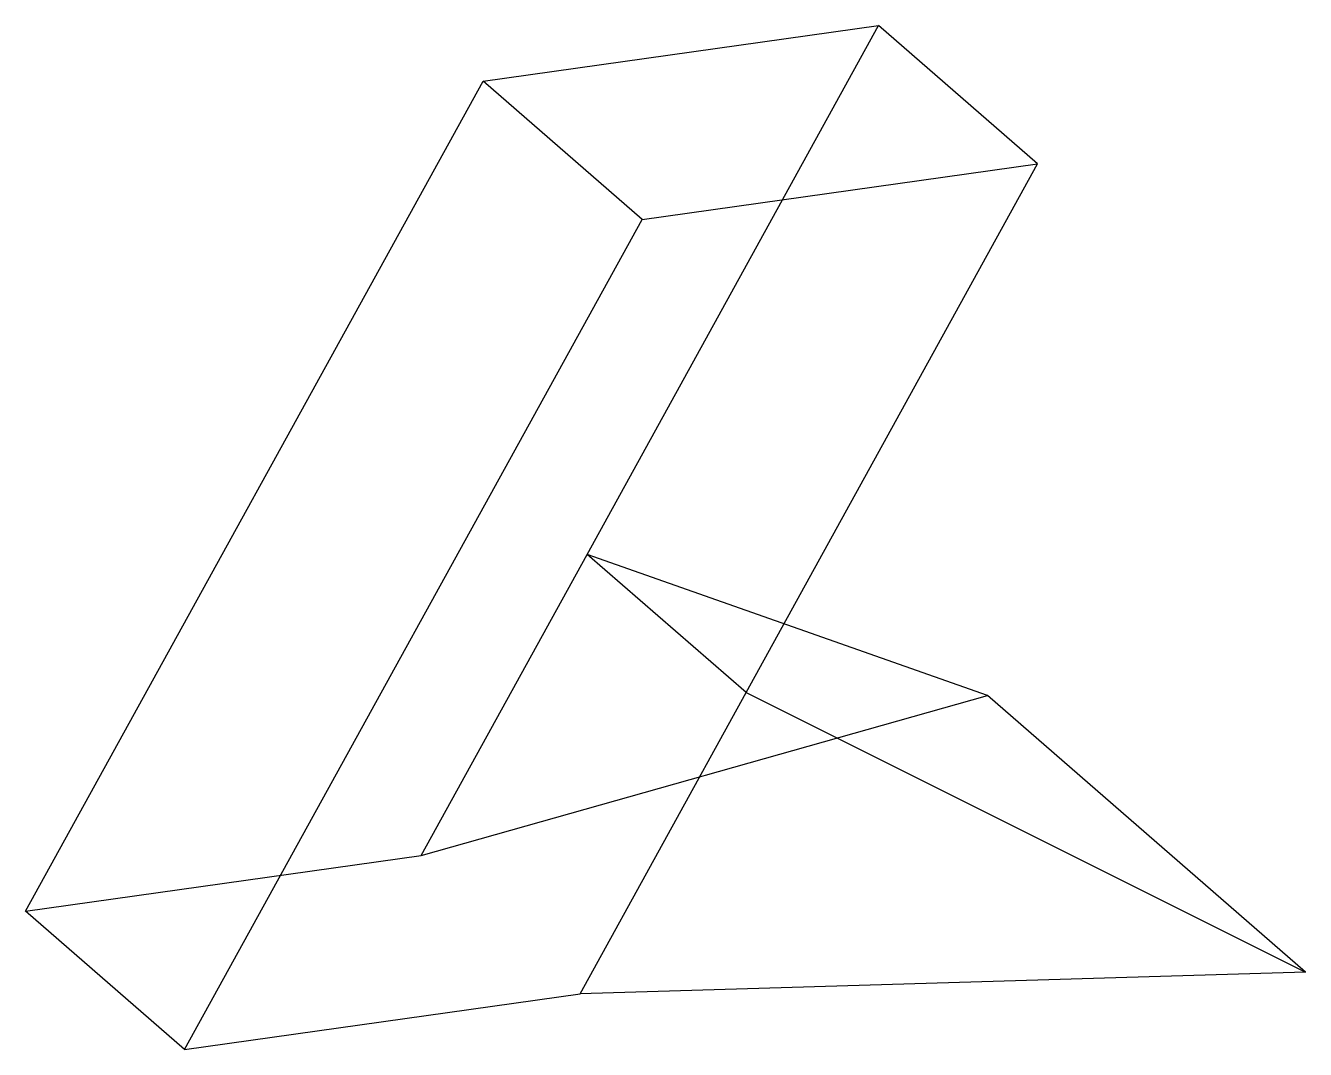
# Model space of a CAD drawing. Extents: x 46.9 to 107, y 71 to 119.
import ezdxf

# ---------------------------------------------------------------- set-up
doc = ezdxf.new("R2010")
doc.units = 0
doc.layers.get('0').update_dxf_attribs({"linetype": 'CONTINUOUS'})
for name, color, linetype in [('1', 7, 'CONTINUOUS'), ('RESULTADO', 7, 'CONTINUOUS'), ('TRAZOS', 7, 'CONTINUOUS')]:
    doc.layers.add(name, color=color, linetype=linetype)

msp = doc.modelspace()

# ---------------------------------------------------------------- linework, layer by layer
at = {"color": 7, "linetype": 'CONTINUOUS'}
msp.add_line((92.0347, 87.6001), (73.2536, 94.2265), dxfattribs=at)
at = {"layer": '1', "color": 7, "linetype": 'CONTINUOUS'}
for p, q in [((73.2536, 94.2265), (86.9308, 119.0308)), ((80.7148, 87.7406), (94.392, 112.5449))]:
    msp.add_line(p, q, dxfattribs=at)
at = {"layer": 'RESULTADO', "color": 7, "linetype": 'CONTINUOUS'}
for p, q in [((68.3747, 116.423), (86.9308, 119.0308)), ((94.392, 112.5449), (86.9308, 119.0308)), ((46.9071, 77.4905), (68.3747, 116.423)), ((75.8359, 109.937), (68.3747, 116.423)), ((75.8359, 109.937), (94.392, 112.5449)), ((54.3683, 71.0046), (75.8359, 109.937)), ((72.9245, 73.6125), (80.7148, 87.7406)), ((80.7148, 87.7406), (106.9572, 74.6282)), ((106.9572, 74.6282), (92.0347, 87.6001)), ((54.3683, 71.0046), (46.9071, 77.4905)), ((106.9572, 74.6282), (72.9245, 73.6125)), ((54.3683, 71.0046), (72.9245, 73.6125))]:
    msp.add_line(p, q, dxfattribs=at)
at = {"layer": 'TRAZOS', "color": 7, "linetype": 'CONTINUOUS'}
for p, q in [((65.4633, 80.0984), (73.2536, 94.2265)), ((80.7148, 87.7406), (73.2536, 94.2265)), ((65.4633, 80.0984), (92.0347, 87.6001)), ((46.9071, 77.4905), (65.4633, 80.0984))]:
    msp.add_line(p, q, dxfattribs=at)

doc.saveas('drawing.dxf')
